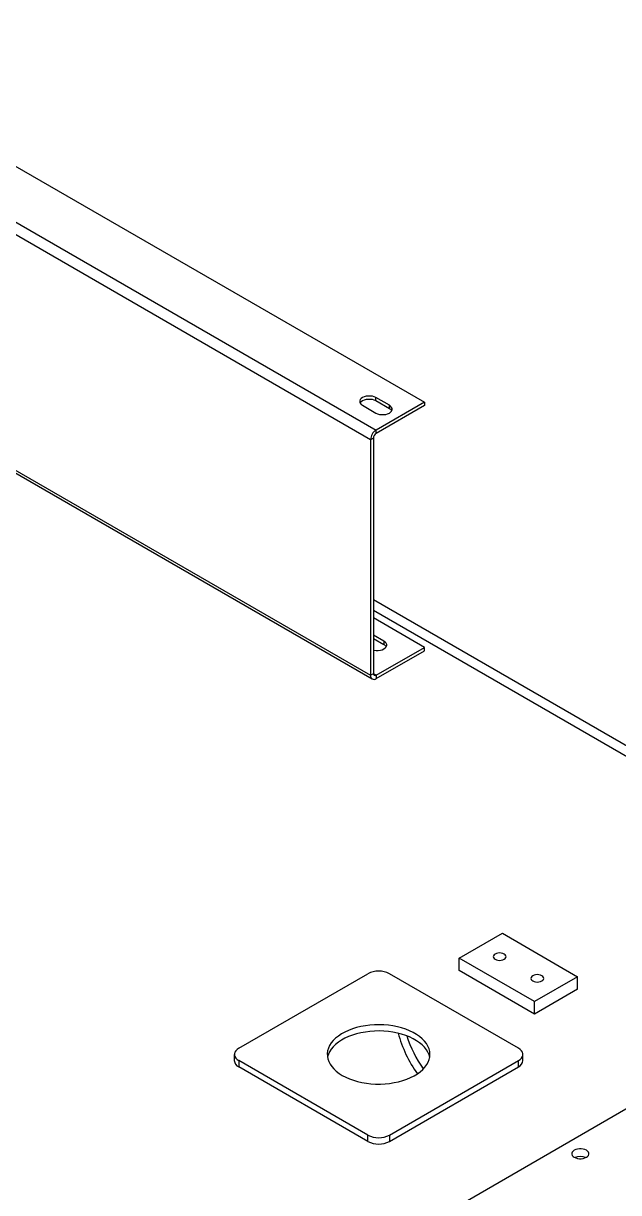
# Model space of a CAD drawing. Header units: inches. Extents: x 0 to 16.5, y 0 to 11.7.
# Drawn here: x 2.147 to 2.758, y 9.684 to 10.884 of the extents above; entities that cross this region are included whole.
import ezdxf

# ---------------------------------------------------------------- set-up
doc = ezdxf.new("R2010")
doc.units = ezdxf.units.IN
doc.header["$MEASUREMENT"] = 0

# ---------------------------------------------------------------- blocks, each defined once
blk = doc.blocks.new('Drawing View43')
at = {"color": 7, "linetype": 'Continuous', "lineweight": 25}
for p, q in [((0.768, 1.3706), (1.442, 0.9815)), ((0.7185, 1.342), (1.3925, 0.953)), ((1.3867, 0.943), (0.7128, 1.3321)), ((0.7128, 1.0902), (1.3867, 0.7011)), ((0.7144, 1.0865), (1.3884, 0.6974)), ((1.4061, 0.9784), (1.3922, 0.9863)), ((1.3922, 0.9829), (1.3922, 0.9863)), ((1.3784, 0.9784), (1.3922, 0.9704)), ((1.4061, 0.9749), (1.3922, 0.9829)), ((1.442, 0.9815), (1.3925, 0.953)), ((1.442, 0.9781), (1.3925, 0.9495)), ((1.4061, 0.9749), (1.4061, 0.9784)), ((1.442, 0.9815), (1.442, 0.9781)), ((1.3925, 0.9495), (1.3925, 0.953)), ((1.3897, 0.9448), (1.3867, 0.943)), ((1.3867, 0.943), (1.3867, 0.7011)), ((1.3897, 0.9448), (1.3897, 0.7028)), ((1.3897, 0.7789), (2.3935, 0.1994)), ((2.4115, 0.1779), (1.3897, 0.7677)), ((1.442, 0.7298), (1.3897, 0.76)), ((1.4005, 0.7362), (1.3897, 0.7424)), ((1.3897, 0.739), (1.4005, 0.7328)), ((1.4005, 0.7362), (1.4005, 0.7328)), ((1.3925, 0.7012), (1.442, 0.7298)), ((1.3925, 0.6978), (1.442, 0.7264)), ((1.442, 0.7264), (1.442, 0.7298)), ((1.3897, 0.7028), (1.3867, 0.7011)), ((1.3925, 0.7012), (1.3897, 0.7028)), ((1.3925, 0.7012), (1.3925, 0.6978)), ((1.4779, 0.4107), (1.5221, 0.4362)), ((1.5221, 0.4362), (1.5994, 0.3915)), ((1.5552, 0.366), (1.4779, 0.4107)), ((1.4779, 0.3979), (1.4779, 0.4107)), ((1.5552, 0.3533), (1.4779, 0.3979)), ((1.2514, 0.3182), (1.384, 0.3947)), ((1.5386, 0.3182), (1.4061, 0.3947)), ((1.5994, 0.3915), (1.5552, 0.366)), ((1.5994, 0.3788), (1.5994, 0.3915)), ((1.5994, 0.3788), (1.5552, 0.3533)), ((1.1754, -0.0175), (1.8383, 0.3652)), ((1.5552, 0.3533), (1.5552, 0.366)), ((1.2468, 0.3118), (1.2468, 0.3054)), ((1.384, 0.2289), (1.2514, 0.3054)), ((1.2514, 0.3054), (1.2514, 0.299)), ((1.4061, 0.2289), (1.5386, 0.3054)), ((1.5386, 0.299), (1.5386, 0.3054)), ((1.5432, 0.3054), (1.5432, 0.3118)), ((1.384, 0.2225), (1.2514, 0.299)), ((1.4061, 0.2225), (1.5386, 0.299)), ((1.384, 0.2225), (1.384, 0.2289)), ((1.4061, 0.2289), (1.4061, 0.2225))]:
    blk.add_line(p, q, dxfattribs=at)
at = {"color": 7, "linetype": 'Continuous', "lineweight": 25, "flags": 128}
for points in [[(1.3922, 0.9863), (1.3905, 0.9871), (1.3886, 0.9877), (1.3864, 0.9879), (1.3842, 0.9879), (1.3821, 0.9877), (1.3801, 0.9871), (1.3784, 0.9863), (1.3771, 0.9853), (1.3761, 0.9842), (1.3756, 0.983), (1.3756, 0.9817), (1.3761, 0.9805), (1.3771, 0.9793), (1.3784, 0.9784)], [(1.3922, 0.9829), (1.3905, 0.9837), (1.3886, 0.9842), (1.3864, 0.9845), (1.3842, 0.9845), (1.3821, 0.9842), (1.3801, 0.9837), (1.3784, 0.9829), (1.3771, 0.9819), (1.3761, 0.9808), (1.376, 0.9806)], [(1.3922, 0.9704), (1.394, 0.9696), (1.3959, 0.9691), (1.3981, 0.9688), (1.4002, 0.9688), (1.4024, 0.9691), (1.4043, 0.9696), (1.4061, 0.9704), (1.4074, 0.9714), (1.4084, 0.9725), (1.4089, 0.9737), (1.4089, 0.975), (1.4084, 0.9762), (1.4074, 0.9774), (1.4061, 0.9784)], [(1.3897, 0.727), (1.3904, 0.7269), (1.3925, 0.7266), (1.3947, 0.7266), (1.3969, 0.7269), (1.3988, 0.7274), (1.4005, 0.7282), (1.4019, 0.7292), (1.4028, 0.7303), (1.4033, 0.7316), (1.4033, 0.7328), (1.4028, 0.7341), (1.4019, 0.7352), (1.4005, 0.7362)], [(1.524, 0.4096), (1.525, 0.4104), (1.5257, 0.4113), (1.5259, 0.4123), (1.5257, 0.4132), (1.525, 0.4142), (1.524, 0.4149), (1.5226, 0.4155), (1.521, 0.4159), (1.5193, 0.4161), (1.5176, 0.4159), (1.516, 0.4155), (1.5146, 0.4149), (1.5136, 0.4142), (1.5129, 0.4132), (1.5127, 0.4123), (1.5129, 0.4113), (1.5136, 0.4104), (1.5146, 0.4096), (1.516, 0.409), (1.5176, 0.4086), (1.5193, 0.4084), (1.521, 0.4086), (1.5226, 0.409), (1.524, 0.4096)], [(1.5626, 0.3872), (1.5637, 0.388), (1.5643, 0.3889), (1.5646, 0.3899), (1.5643, 0.3909), (1.5637, 0.3918), (1.5626, 0.3926), (1.5613, 0.3932), (1.5597, 0.3936), (1.558, 0.3937), (1.5563, 0.3936), (1.5547, 0.3932), (1.5533, 0.3926), (1.5523, 0.3918), (1.5516, 0.3909), (1.5514, 0.3899), (1.5516, 0.3889), (1.5523, 0.388), (1.5533, 0.3872), (1.5547, 0.3866), (1.5563, 0.3863), (1.558, 0.3861), (1.5597, 0.3863), (1.5613, 0.3866), (1.5626, 0.3872)], [(1.3577, 0.2903), (1.3613, 0.2884), (1.3651, 0.2867), (1.3692, 0.2853), (1.3734, 0.284), (1.3779, 0.283), (1.3825, 0.2822), (1.3872, 0.2817), (1.392, 0.2814), (1.3968, 0.2814), (1.4016, 0.2816), (1.4063, 0.2821), (1.411, 0.2828), (1.4155, 0.2837), (1.4198, 0.2849), (1.4239, 0.2863), (1.4278, 0.288), (1.4314, 0.2898), (1.4348, 0.2918), (1.4377, 0.294), (1.4404, 0.2963), (1.4426, 0.2987), (1.4445, 0.3013), (1.4459, 0.3039), (1.447, 0.3066), (1.4476, 0.3094), (1.4477, 0.3121), (1.4475, 0.3149), (1.4468, 0.3177), (1.4456, 0.3203), (1.4441, 0.323), (1.4421, 0.3255), (1.4397, 0.3279), (1.437, 0.3302), (1.434, 0.3323), (1.4306, 0.3343), (1.4269, 0.3361), (1.4229, 0.3376), (1.4187, 0.339), (1.4144, 0.3401), (1.4098, 0.341), (1.4051, 0.3417), (1.4004, 0.3421), (1.3956, 0.3422), (1.3908, 0.3421), (1.386, 0.3418), (1.3814, 0.3412), (1.3768, 0.3404), (1.3724, 0.3393), (1.3681, 0.338), (1.3641, 0.3365), (1.3603, 0.3347), (1.3569, 0.3328), (1.3537, 0.3307), (1.3509, 0.3285), (1.3485, 0.3261), (1.3464, 0.3236), (1.3447, 0.321), (1.3435, 0.3183), (1.3427, 0.3156), (1.3423, 0.3128), (1.3424, 0.3101), (1.3428, 0.3073), (1.3438, 0.3046), (1.3451, 0.3019), (1.3469, 0.2994), (1.349, 0.2969), (1.3516, 0.2945), (1.3545, 0.2923), (1.3577, 0.2903)], [(1.4475, 0.3086), (1.4468, 0.3113), (1.4456, 0.314), (1.4441, 0.3166), (1.4421, 0.3191), (1.4397, 0.3215), (1.437, 0.3238), (1.434, 0.3259), (1.4306, 0.3279), (1.4269, 0.3297), (1.4229, 0.3312), (1.4187, 0.3326), (1.4144, 0.3337), (1.4098, 0.3346), (1.4051, 0.3353), (1.4004, 0.3357), (1.3956, 0.3359), (1.3908, 0.3358), (1.386, 0.3354), (1.3814, 0.3348), (1.3768, 0.334), (1.3724, 0.3329), (1.3681, 0.3316), (1.3641, 0.3301), (1.3603, 0.3284), (1.3569, 0.3264), (1.3537, 0.3244), (1.3509, 0.3221), (1.3485, 0.3197), (1.3464, 0.3172), (1.3447, 0.3146), (1.3435, 0.312), (1.3427, 0.3092), (1.3426, 0.3086)], [(1.2514, 0.3182), (1.2496, 0.317), (1.2483, 0.3156), (1.2473, 0.3141), (1.2469, 0.3126), (1.2469, 0.311), (1.2473, 0.3095), (1.2483, 0.308), (1.2496, 0.3066), (1.2514, 0.3054)], [(1.5386, 0.3054), (1.5404, 0.3066), (1.5418, 0.308), (1.5427, 0.3095), (1.5432, 0.311), (1.5432, 0.3126), (1.5427, 0.3141), (1.5418, 0.3156), (1.5404, 0.317), (1.5386, 0.3182)], [(1.596, 0.2133), (1.5947, 0.2124), (1.5939, 0.2114), (1.5934, 0.2103), (1.5934, 0.2092), (1.5939, 0.2081), (1.5947, 0.207), (1.596, 0.2062), (1.5975, 0.2055), (1.5993, 0.205), (1.6012, 0.2047), (1.6032, 0.2047), (1.6051, 0.205), (1.6068, 0.2055), (1.6084, 0.2062), (1.6096, 0.207), (1.6105, 0.2081), (1.6109, 0.2092), (1.6109, 0.2103), (1.6105, 0.2114), (1.6096, 0.2124), (1.6084, 0.2133), (1.6068, 0.214), (1.6051, 0.2145), (1.6032, 0.2148), (1.6012, 0.2148), (1.5993, 0.2145), (1.5975, 0.214), (1.596, 0.2133)]]:
    blk.add_lwpolyline(points, dxfattribs=at)
at = {"color": 7, "linetype": 'Continuous', "lineweight": 25}
for centre, radius, start, end in [((1.4034, 0.9697), 0.00591, 30.327, 62.7789), ((1.3992, 0.9425), 0.0125, 122.6055, 177.3945), ((1.3957, 0.9445), 0.006, 122.6055, 177.3945), ((1.3978, 0.7275), 0.00591, 30.327, 62.7789), ((1.3902, 0.7005), 0.00354, 170.786, 309.2033), ((1.3914, 0.7026), 0.00171, 170.786, 309.2033), ((1.395, 0.3735), 0.0239, 62.4805, 117.5195), ((1.5439, 0.369), 0.1336, 195.3626, 215.2817), ((1.5523, 0.3739), 0.1354, 198.5094, 214.6614), ((1.2544, 0.3061), 0.00765, 184.7823, 246.5379), ((1.5354, 0.3062), 0.00785, 294.3332, 354.3466), ((1.395, 0.2501), 0.0239, 242.4805, 297.5195), ((1.395, 0.2437), 0.0239, 242.4805, 297.5195), ((1.6022, 0.1931), 0.0138, 66.8051, 113.1949)]:
    blk.add_arc(centre, radius, start, end, dxfattribs=at)

msp = doc.modelspace()

# ---------------------------------------------------------------- block references
at = {"color": 7, "linetype": 'Continuous', "lineweight": 25}
msp.add_blockref('Drawing View43', (1.11665, 9.51372), dxfattribs=at)

doc.saveas('drawing.dxf')
